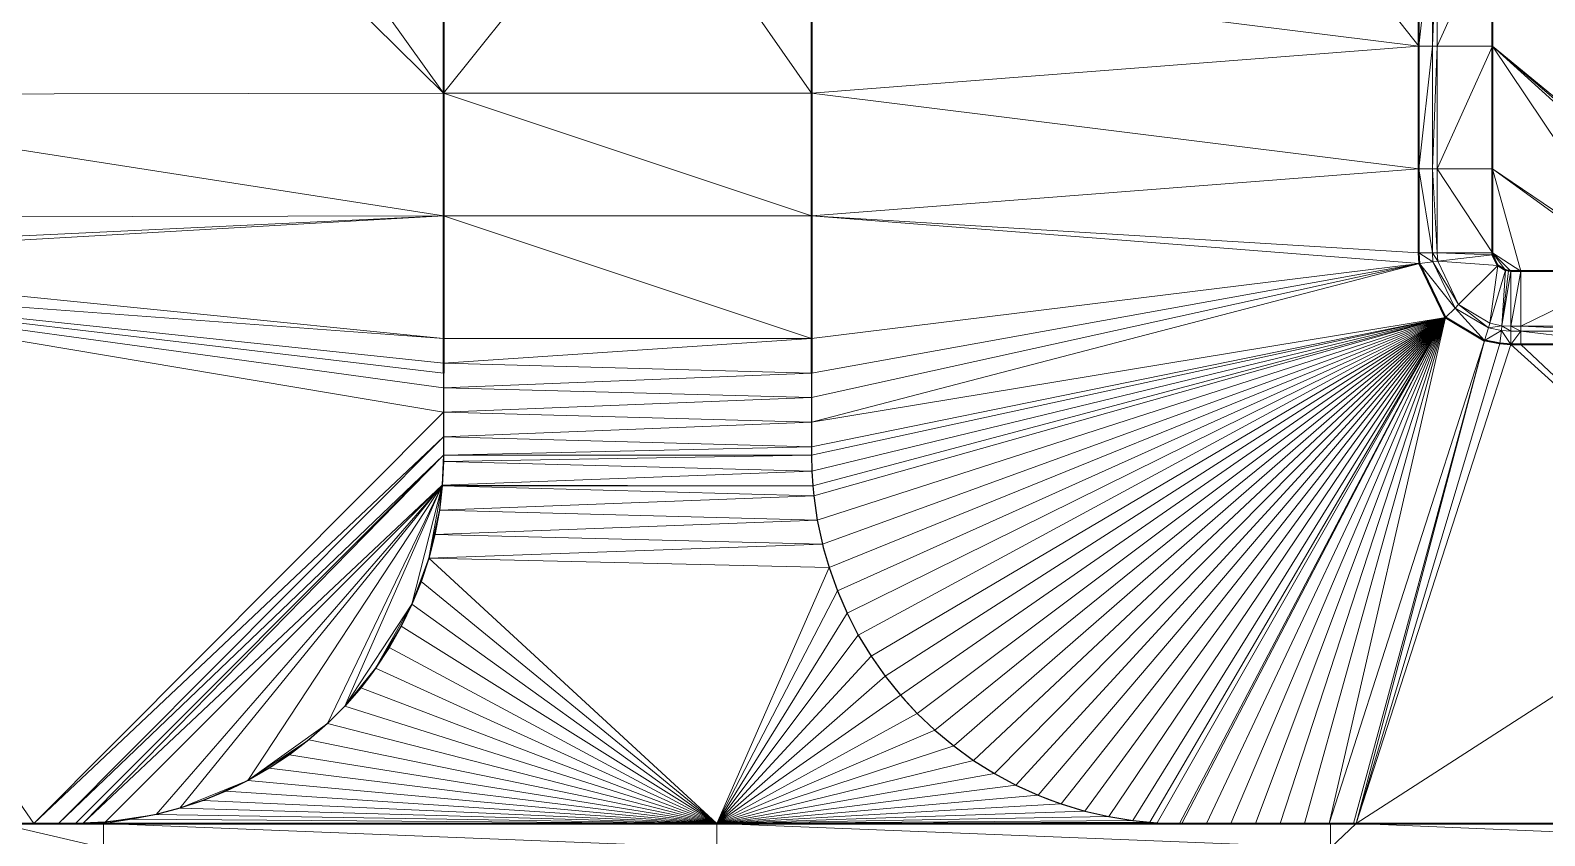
# Model space of a CAD drawing. Header units: metres. Extents: x 246428 to 246884, y 7418966 to 7419490.
# Drawn here: x 246678.76 to 246691.11, y 7419367.3 to 7419373.87 of the extents above; entities that cross this region are included whole.
import ezdxf

# ---------------------------------------------------------------- set-up
doc = ezdxf.new("R2010")
doc.units = ezdxf.units.M
doc.linetypes.add('blank name', pattern=[0])
doc.linetypes.add('HIDDEN', pattern=[9.525, 6.35, -3.175])
doc.layers.add('_12D_UNMAPPED', color=7, linetype='Continuous')
doc.layers.add('GRADELINES', color=250, linetype='HIDDEN', lineweight=25)
doc.layers.add('MISC_PATHS', color=7, linetype='Continuous', lineweight=35)
for name, color, linetype, lineweight, true_color in [('KERB_BACK', 7, 'Continuous', 35, 0x5fd2ff), ('KERB_LINE', 7, 'Continuous', 18, 0xb9b9b9), ('KERB_LIP', 7, 'Continuous', 35, 0x5fd2ff), ('KERB_TOP', 7, 'Continuous', 18, 0xb9b9b9)]:
    doc.layers.add(name, color=color, linetype=linetype, lineweight=lineweight, true_color=true_color)

msp = doc.modelspace()

# ---------------------------------------------------------------- linework, layer by layer
at = {"layer": '_12D_UNMAPPED', "color": 3, "linetype": 'blank name', "lineweight": 0}
for points in [[(246695.008, 7419380.205, 34.77), (246694.911, 7419371.905, 34.685), (246690.679, 7419376.105, 34.65)], [(246682.13, 7419373.355, 34.665), (246675.78, 7419373.343, 34.465), (246678.732, 7419376.705, 34.569)], [(246679.732, 7419376.705, 34.587), (246682.13, 7419373.355, 34.665), (246678.732, 7419376.705, 34.569)], [(246682.13, 7419374.355, 34.648), (246682.13, 7419373.355, 34.665), (246679.732, 7419376.705, 34.587)], [(246690.079, 7419373.738, 34.751), (246685.13, 7419374.355, 34.708), (246687.732, 7419376.705, 34.733)], [(246690.079, 7419374.738, 34.761), (246690.079, 7419373.738, 34.751), (246687.732, 7419376.705, 34.733)], [(246694.911, 7419371.905, 34.685), (246690.679, 7419375.738, 34.646), (246690.679, 7419376.105, 34.65)], [(246694.911, 7419371.905, 34.685), (246693.911, 7419371.905, 34.667), (246690.679, 7419375.738, 34.646)], [(246693.911, 7419371.905, 34.667), (246690.679, 7419374.738, 34.636), (246690.679, 7419375.738, 34.646)], [(246682.13, 7419373.355, 34.665), (246682.13, 7419374.355, 34.648), (246683.732, 7419375.355, 34.66)], [(246685.13, 7419373.355, 34.725), (246682.13, 7419373.355, 34.665), (246683.732, 7419375.355, 34.66)], [(246685.13, 7419374.355, 34.708), (246685.13, 7419373.355, 34.725), (246683.732, 7419375.355, 34.66)], [(246690.19, 7419374.738, 34.761), (246690.19, 7419373.738, 34.751), (246690.079, 7419373.738, 34.751)], [(246690.19, 7419374.738, 34.761), (246690.079, 7419373.738, 34.751), (246690.079, 7419374.738, 34.761)], [(246690.229, 7419374.738, 34.611), (246690.229, 7419373.738, 34.601), (246690.19, 7419373.738, 34.751)], [(246690.229, 7419374.738, 34.611), (246690.19, 7419373.738, 34.751), (246690.19, 7419374.738, 34.761)], [(246690.679, 7419374.738, 34.636), (246690.229, 7419373.738, 34.601), (246690.229, 7419374.738, 34.611)], [(246690.679, 7419374.738, 34.636), (246690.679, 7419373.738, 34.626), (246690.229, 7419373.738, 34.601)], [(246692.911, 7419371.905, 34.649), (246690.679, 7419373.738, 34.626), (246690.679, 7419374.738, 34.636)], [(246693.911, 7419371.905, 34.667), (246692.911, 7419371.905, 34.649), (246690.679, 7419374.738, 34.636)], [(246685.13, 7419374.355, 34.708), (246690.079, 7419373.738, 34.751), (246685.13, 7419373.355, 34.725)], [(246690.079, 7419373.738, 34.751), (246690.079, 7419372.738, 34.741), (246685.13, 7419373.355, 34.725)], [(246690.19, 7419373.738, 34.751), (246690.19, 7419372.738, 34.741), (246690.079, 7419372.738, 34.741)], [(246690.19, 7419373.738, 34.751), (246690.079, 7419372.738, 34.741), (246690.079, 7419373.738, 34.751)], [(246690.229, 7419373.738, 34.601), (246690.229, 7419372.738, 34.591), (246690.19, 7419372.738, 34.741)], [(246690.229, 7419373.738, 34.601), (246690.19, 7419372.738, 34.741), (246690.19, 7419373.738, 34.751)], [(246690.679, 7419373.738, 34.626), (246690.229, 7419372.738, 34.591), (246690.229, 7419373.738, 34.601)], [(246690.679, 7419373.738, 34.626), (246690.679, 7419372.738, 34.616), (246690.229, 7419372.738, 34.591)], [(246691.911, 7419371.905, 34.631), (246690.679, 7419372.738, 34.616), (246690.679, 7419373.738, 34.626)], [(246692.704, 7419371.905, 34.645), (246691.911, 7419371.905, 34.631), (246690.679, 7419373.738, 34.626)], [(246692.829, 7419371.905, 34.647), (246692.829, 7419371.905, 34.647), (246690.679, 7419373.738, 34.626)], [(246692.704, 7419371.905, 34.645), (246692.704, 7419371.905, 34.645), (246690.679, 7419373.738, 34.626)], [(246692.829, 7419371.905, 34.647), (246692.704, 7419371.905, 34.645), (246690.679, 7419373.738, 34.626)], [(246692.911, 7419371.905, 34.649), (246692.829, 7419371.905, 34.647), (246690.679, 7419373.738, 34.626)], [(246675.78, 7419373.343, 34.465), (246682.13, 7419373.355, 34.665), (246682.13, 7419372.355, 34.681)], [(246675.78, 7419372.343, 34.455), (246675.78, 7419373.343, 34.465), (246682.13, 7419372.355, 34.681)], [(246682.13, 7419373.355, 34.665), (246685.13, 7419373.355, 34.725), (246685.13, 7419372.355, 34.741)], [(246682.13, 7419372.355, 34.681), (246682.13, 7419373.355, 34.665), (246685.13, 7419372.355, 34.741)], [(246685.13, 7419373.355, 34.725), (246690.079, 7419372.738, 34.741), (246685.13, 7419372.355, 34.741)], [(246690.079, 7419372.738, 34.741), (246690.079, 7419372.055, 34.735), (246685.13, 7419372.355, 34.741)], [(246690.19, 7419372.738, 34.741), (246690.19, 7419372.055, 34.735), (246690.079, 7419372.738, 34.741)], [(246690.19, 7419372.055, 34.735), (246690.079, 7419372.055, 34.735), (246690.079, 7419372.738, 34.741)], [(246690.229, 7419372.738, 34.591), (246690.229, 7419372.055, 34.585), (246690.19, 7419372.738, 34.741)], [(246690.229, 7419372.055, 34.585), (246690.19, 7419372.055, 34.735), (246690.19, 7419372.738, 34.741)], [(246690.679, 7419372.738, 34.616), (246690.679, 7419372.055, 34.61), (246690.229, 7419372.738, 34.591)], [(246690.679, 7419372.055, 34.61), (246690.229, 7419372.055, 34.585), (246690.229, 7419372.738, 34.591)], [(246690.911, 7419371.905, 34.612), (246690.679, 7419372.055, 34.61), (246690.679, 7419372.738, 34.616)], [(246691.829, 7419371.905, 34.629), (246690.911, 7419371.905, 34.612), (246690.679, 7419372.738, 34.616)], [(246691.829, 7419371.905, 34.629), (246691.829, 7419371.905, 34.629), (246690.679, 7419372.738, 34.616)], [(246691.911, 7419371.905, 34.631), (246691.829, 7419371.905, 34.629), (246690.679, 7419372.738, 34.616)], [(246675.777, 7419371.992, 34.452), (246675.78, 7419372.055, 34.452), (246682.13, 7419372.355, 34.681)], [(246675.777, 7419371.992, 34.452), (246682.13, 7419372.355, 34.681), (246682.13, 7419371.355, 34.698)], [(246675.78, 7419372.055, 34.452), (246675.78, 7419372.343, 34.455), (246682.13, 7419372.355, 34.681)], [(246682.13, 7419372.355, 34.681), (246685.13, 7419372.355, 34.741), (246685.13, 7419371.355, 34.758)], [(246682.13, 7419371.355, 34.698), (246682.13, 7419372.355, 34.681), (246685.13, 7419371.355, 34.758)], [(246685.13, 7419372.355, 34.741), (246690.085, 7419371.968, 34.735), (246685.13, 7419371.355, 34.758)], [(246690.079, 7419372.055, 34.735), (246690.085, 7419371.968, 34.735), (246685.13, 7419372.355, 34.741)], [(246675.744, 7419371.829, 34.451), (246675.777, 7419371.992, 34.452), (246682.13, 7419371.355, 34.698)], [(246685.13, 7419371.074, 34.763), (246690.085, 7419371.968, 34.735), (246685.129, 7419370.874, 34.766)], [(246685.129, 7419370.874, 34.766), (246690.085, 7419371.968, 34.735), (246685.129, 7419370.674, 34.769)], [(246690.085, 7419371.968, 34.735), (246690.298, 7419371.526, 34.735), (246685.129, 7419370.674, 34.769)], [(246685.13, 7419371.355, 34.758), (246690.085, 7419371.968, 34.735), (246685.13, 7419371.074, 34.763)], [(246690.19, 7419372.055, 34.735), (246690.194, 7419371.981, 34.735), (246690.079, 7419372.055, 34.735)], [(246690.194, 7419371.981, 34.735), (246690.085, 7419371.968, 34.735), (246690.079, 7419372.055, 34.735)], [(246690.194, 7419371.981, 34.735), (246690.376, 7419371.604, 34.735), (246690.085, 7419371.968, 34.735)], [(246690.376, 7419371.604, 34.735), (246690.298, 7419371.526, 34.735), (246690.085, 7419371.968, 34.735)], [(246690.229, 7419372.055, 34.585), (246690.234, 7419371.986, 34.585), (246690.19, 7419372.055, 34.735)], [(246690.234, 7419371.986, 34.585), (246690.194, 7419371.981, 34.735), (246690.19, 7419372.055, 34.735)], [(246690.234, 7419371.986, 34.585), (246690.404, 7419371.632, 34.585), (246690.194, 7419371.981, 34.735)], [(246690.404, 7419371.632, 34.585), (246690.376, 7419371.604, 34.735), (246690.194, 7419371.981, 34.735)], [(246690.681, 7419372.038, 34.61), (246690.234, 7419371.986, 34.585), (246690.229, 7419372.055, 34.585)], [(246690.679, 7419372.055, 34.61), (246690.681, 7419372.038, 34.61), (246690.229, 7419372.055, 34.585)], [(246690.681, 7419372.038, 34.61), (246690.723, 7419371.95, 34.61), (246690.234, 7419371.986, 34.585)], [(246690.723, 7419371.95, 34.61), (246690.404, 7419371.632, 34.585), (246690.234, 7419371.986, 34.585)], [(246690.723, 7419371.95, 34.61), (246690.657, 7419371.481, 34.586), (246690.404, 7419371.632, 34.585)], [(246690.723, 7419371.95, 34.61), (246690.786, 7419371.912, 34.611), (246690.657, 7419371.481, 34.586)], [(246690.911, 7419371.905, 34.612), (246690.829, 7419371.905, 34.611), (246690.679, 7419372.055, 34.61)], [(246690.829, 7419371.905, 34.611), (246690.786, 7419371.912, 34.611), (246690.679, 7419372.055, 34.61)], [(246690.723, 7419371.95, 34.61), (246690.681, 7419372.038, 34.61), (246690.679, 7419372.055, 34.61)], [(246690.786, 7419371.912, 34.611), (246690.723, 7419371.95, 34.61), (246690.679, 7419372.055, 34.61)], [(246675.744, 7419371.829, 34.451), (246678.792, 7419367.405, 34.74), (246678.592, 7419367.405, 34.739)], [(246682.13, 7419371.074, 34.703), (246675.744, 7419371.829, 34.451), (246682.13, 7419371.155, 34.701)], [(246675.744, 7419371.829, 34.451), (246682.13, 7419371.355, 34.698), (246682.13, 7419371.155, 34.701)], [(246675.744, 7419371.829, 34.451), (246682.13, 7419371.074, 34.703), (246682.13, 7419370.955, 34.705)], [(246675.744, 7419371.829, 34.451), (246682.13, 7419370.955, 34.705), (246682.13, 7419370.755, 34.708)], [(246675.744, 7419371.829, 34.451), (246682.13, 7419370.755, 34.708), (246678.792, 7419367.405, 34.74)], [(246690.787, 7419371.912, 34.611), (246690.658, 7419371.48, 34.586), (246690.657, 7419371.481, 34.586)], [(246690.786, 7419371.912, 34.611), (246690.787, 7419371.912, 34.611), (246690.657, 7419371.481, 34.586)], [(246690.787, 7419371.912, 34.611), (246690.757, 7419371.46, 34.586), (246690.658, 7419371.48, 34.586)], [(246690.787, 7419371.912, 34.611), (246690.811, 7419371.906, 34.611), (246690.757, 7419371.46, 34.586)], [(246690.811, 7419371.906, 34.611), (246690.829, 7419371.905, 34.611), (246690.757, 7419371.46, 34.586)], [(246690.829, 7419371.905, 34.611), (246690.829, 7419371.455, 34.586), (246690.757, 7419371.46, 34.586)], [(246690.829, 7419371.905, 34.611), (246690.787, 7419371.912, 34.611), (246690.786, 7419371.912, 34.611)], [(246690.829, 7419371.905, 34.611), (246690.811, 7419371.906, 34.611), (246690.787, 7419371.912, 34.611)], [(246690.829, 7419371.905, 34.611), (246690.911, 7419371.905, 34.612), (246690.829, 7419371.455, 34.586)], [(246690.911, 7419371.905, 34.612), (246690.911, 7419371.455, 34.587), (246690.829, 7419371.455, 34.586)], [(246690.911, 7419371.905, 34.612), (246691.829, 7419371.905, 34.629), (246690.911, 7419371.455, 34.587)], [(246691.829, 7419371.905, 34.629), (246691.829, 7419371.455, 34.604), (246690.911, 7419371.455, 34.587)], [(246690.376, 7419371.604, 34.735), (246690.615, 7419371.34, 34.736), (246690.298, 7419371.526, 34.735)], [(246690.404, 7419371.632, 34.585), (246690.646, 7419371.442, 34.736), (246690.376, 7419371.604, 34.735)], [(246690.376, 7419371.604, 34.735), (246690.646, 7419371.442, 34.736), (246690.615, 7419371.34, 34.736)], [(246690.404, 7419371.632, 34.585), (246690.657, 7419371.481, 34.586), (246690.646, 7419371.442, 34.736)], [(246685.129, 7419370.674, 34.769), (246690.298, 7419371.526, 34.735), (246685.129, 7419370.474, 34.773)], [(246685.129, 7419370.474, 34.773), (246690.298, 7419371.526, 34.735), (246685.129, 7419370.405, 34.774)], [(246685.129, 7419370.405, 34.774), (246690.298, 7419371.526, 34.735), (246685.132, 7419370.274, 34.776)], [(246685.132, 7419370.274, 34.776), (246690.298, 7419371.526, 34.735), (246685.139, 7419370.156, 34.778)], [(246685.139, 7419370.156, 34.778), (246690.298, 7419371.526, 34.735), (246685.147, 7419370.075, 34.779)], [(246685.147, 7419370.075, 34.779), (246690.298, 7419371.526, 34.735), (246685.176, 7419369.877, 34.78)], [(246685.176, 7419369.877, 34.78), (246690.298, 7419371.526, 34.735), (246685.218, 7419369.681, 34.781)], [(246685.218, 7419369.681, 34.781), (246690.298, 7419371.526, 34.735), (246685.272, 7419369.489, 34.782)], [(246685.272, 7419369.489, 34.782), (246690.298, 7419371.526, 34.735), (246685.34, 7419369.3, 34.784)], [(246685.34, 7419369.3, 34.784), (246690.298, 7419371.526, 34.735), (246685.42, 7419369.117, 34.785)], [(246685.42, 7419369.117, 34.785), (246690.298, 7419371.526, 34.735), (246685.511, 7419368.939, 34.786)], [(246685.511, 7419368.939, 34.786), (246690.298, 7419371.526, 34.735), (246685.615, 7419368.768, 34.787)], [(246685.615, 7419368.768, 34.787), (246690.298, 7419371.526, 34.735), (246685.73, 7419368.605, 34.789)], [(246685.73, 7419368.605, 34.789), (246690.298, 7419371.526, 34.735), (246685.855, 7419368.449, 34.79)], [(246685.855, 7419368.449, 34.79), (246690.298, 7419371.526, 34.735), (246685.99, 7419368.301, 34.791)], [(246685.99, 7419368.301, 34.791), (246690.298, 7419371.526, 34.735), (246686.135, 7419368.164, 34.792)], [(246686.135, 7419368.164, 34.792), (246690.298, 7419371.526, 34.735), (246686.289, 7419368.036, 34.793)], [(246686.289, 7419368.036, 34.793), (246690.298, 7419371.526, 34.735), (246686.451, 7419367.918, 34.795)], [(246686.451, 7419367.918, 34.795), (246690.298, 7419371.526, 34.735), (246686.62, 7419367.812, 34.796)], [(246686.62, 7419367.812, 34.796), (246690.298, 7419371.526, 34.735), (246686.796, 7419367.717, 34.797)], [(246686.796, 7419367.717, 34.797), (246690.298, 7419371.526, 34.735), (246686.978, 7419367.635, 34.798)], [(246686.978, 7419367.635, 34.798), (246690.298, 7419371.526, 34.735), (246687.165, 7419367.564, 34.8)], [(246687.165, 7419367.564, 34.8), (246690.298, 7419371.526, 34.735), (246687.357, 7419367.506, 34.801)], [(246687.357, 7419367.506, 34.801), (246690.298, 7419371.526, 34.735), (246687.552, 7419367.461, 34.802)], [(246687.552, 7419367.461, 34.802), (246690.298, 7419371.526, 34.735), (246687.749, 7419367.429, 34.803)], [(246687.749, 7419367.429, 34.803), (246690.298, 7419371.526, 34.735), (246687.886, 7419367.415, 34.804)], [(246687.886, 7419367.415, 34.804), (246690.298, 7419371.526, 34.735), (246687.948, 7419367.411, 34.805)], [(246687.948, 7419367.411, 34.805), (246690.298, 7419371.526, 34.735), (246688.129, 7419367.405, 34.806)], [(246688.129, 7419367.405, 34.806), (246690.298, 7419371.526, 34.735), (246688.148, 7419367.405, 34.806)], [(246688.148, 7419367.405, 34.806), (246690.298, 7419371.526, 34.735), (246688.348, 7419367.405, 34.808)], [(246688.348, 7419367.405, 34.808), (246690.298, 7419371.526, 34.735), (246688.548, 7419367.405, 34.809)], [(246688.548, 7419367.405, 34.809), (246690.298, 7419371.526, 34.735), (246688.748, 7419367.405, 34.81)], [(246688.748, 7419367.405, 34.81), (246690.298, 7419371.526, 34.735), (246688.948, 7419367.405, 34.812)], [(246688.948, 7419367.405, 34.812), (246690.298, 7419371.526, 34.735), (246689.148, 7419367.405, 34.813)], [(246689.148, 7419367.405, 34.813), (246690.298, 7419371.526, 34.735), (246689.348, 7419367.405, 34.815)], [(246690.298, 7419371.526, 34.735), (246690.614, 7419371.337, 34.736), (246689.348, 7419367.405, 34.815)], [(246690.615, 7419371.34, 34.736), (246690.614, 7419371.337, 34.736), (246690.298, 7419371.526, 34.735)], [(246690.657, 7419371.481, 34.586), (246690.658, 7419371.48, 34.586), (246690.646, 7419371.442, 34.736)], [(246690.657, 7419371.481, 34.586), (246690.646, 7419371.442, 34.736), (246690.646, 7419371.442, 34.736)], [(246690.658, 7419371.48, 34.586), (246690.757, 7419371.46, 34.586), (246690.646, 7419371.442, 34.736)], [(246690.757, 7419371.46, 34.586), (246690.752, 7419371.42, 34.736), (246690.646, 7419371.442, 34.736)], [(246690.757, 7419371.46, 34.586), (246690.829, 7419371.415, 34.736), (246690.752, 7419371.42, 34.736)], [(246690.757, 7419371.46, 34.586), (246690.829, 7419371.455, 34.586), (246690.829, 7419371.415, 34.736)], [(246690.829, 7419371.455, 34.586), (246690.911, 7419371.455, 34.587), (246690.911, 7419371.415, 34.737)], [(246690.829, 7419371.455, 34.586), (246690.911, 7419371.415, 34.737), (246690.829, 7419371.415, 34.736)], [(246690.911, 7419371.455, 34.587), (246691.829, 7419371.455, 34.604), (246691.829, 7419371.415, 34.754)], [(246690.911, 7419371.455, 34.587), (246691.829, 7419371.415, 34.754), (246690.911, 7419371.415, 34.737)], [(246682.13, 7419371.155, 34.701), (246682.13, 7419371.355, 34.698), (246685.13, 7419371.355, 34.758)], [(246682.13, 7419371.155, 34.701), (246685.13, 7419371.355, 34.758), (246685.129, 7419371.074, 34.763)], [(246685.13, 7419371.355, 34.758), (246685.13, 7419371.074, 34.763), (246685.129, 7419371.074, 34.763)], [(246690.614, 7419371.337, 34.736), (246689.548, 7419367.405, 34.816), (246689.348, 7419367.405, 34.815)], [(246689.548, 7419367.405, 34.816), (246690.614, 7419371.337, 34.736), (246689.568, 7419367.405, 34.816)], [(246690.614, 7419371.337, 34.736), (246690.739, 7419371.314, 34.736), (246689.568, 7419367.405, 34.816)], [(246690.615, 7419371.34, 34.736), (246690.739, 7419371.314, 34.736), (246690.614, 7419371.337, 34.736)], [(246690.646, 7419371.442, 34.736), (246690.752, 7419371.42, 34.736), (246690.615, 7419371.34, 34.736)], [(246690.646, 7419371.442, 34.736), (246690.646, 7419371.442, 34.736), (246690.615, 7419371.34, 34.736)], [(246690.752, 7419371.42, 34.736), (246690.739, 7419371.314, 34.736), (246690.615, 7419371.34, 34.736)], [(246690.752, 7419371.42, 34.736), (246690.829, 7419371.308, 34.736), (246690.739, 7419371.314, 34.736)], [(246690.752, 7419371.42, 34.736), (246690.829, 7419371.415, 34.736), (246690.829, 7419371.308, 34.736)], [(246690.829, 7419371.415, 34.736), (246690.911, 7419371.415, 34.737), (246690.829, 7419371.308, 34.736)], [(246690.911, 7419371.415, 34.737), (246690.911, 7419371.308, 34.737), (246690.829, 7419371.308, 34.736)], [(246690.911, 7419371.415, 34.737), (246691.829, 7419371.415, 34.754), (246691.829, 7419371.308, 34.754)], [(246690.911, 7419371.415, 34.737), (246691.829, 7419371.308, 34.754), (246690.911, 7419371.308, 34.737)], [(246690.739, 7419371.314, 34.736), (246690.829, 7419371.308, 34.736), (246689.568, 7419367.405, 34.816)], [(246690.829, 7419371.308, 34.736), (246692.829, 7419369.503, 34.642), (246689.568, 7419367.405, 34.816)], [(246690.829, 7419371.308, 34.736), (246690.911, 7419371.308, 34.737), (246692.829, 7419369.503, 34.642)], [(246690.911, 7419371.308, 34.737), (246691.829, 7419371.308, 34.754), (246692.829, 7419369.503, 34.642)], [(246682.13, 7419370.955, 34.705), (246682.13, 7419371.074, 34.703), (246682.13, 7419371.155, 34.701)], [(246682.13, 7419370.955, 34.705), (246682.13, 7419371.155, 34.701), (246685.129, 7419371.074, 34.763)], [(246682.13, 7419370.955, 34.705), (246685.129, 7419371.074, 34.763), (246685.129, 7419370.874, 34.766)], [(246682.13, 7419370.755, 34.708), (246682.13, 7419370.955, 34.705), (246685.129, 7419370.874, 34.766)], [(246685.129, 7419371.074, 34.763), (246685.13, 7419371.074, 34.763), (246685.129, 7419370.874, 34.766)], [(246682.13, 7419370.755, 34.708), (246685.129, 7419370.874, 34.766), (246685.129, 7419370.674, 34.769)], [(246682.13, 7419370.755, 34.708), (246682.13, 7419370.555, 34.711), (246678.792, 7419367.405, 34.74)], [(246682.13, 7419370.555, 34.711), (246682.13, 7419370.755, 34.708), (246685.129, 7419370.674, 34.769)], [(246682.13, 7419370.555, 34.711), (246685.129, 7419370.674, 34.769), (246685.129, 7419370.474, 34.773)], [(246682.13, 7419370.555, 34.711), (246678.992, 7419367.405, 34.741), (246678.792, 7419367.405, 34.74)], [(246682.13, 7419370.555, 34.711), (246682.13, 7419370.405, 34.714), (246678.992, 7419367.405, 34.741)], [(246682.13, 7419370.405, 34.714), (246682.13, 7419370.555, 34.711), (246685.129, 7419370.474, 34.773)], [(246682.13, 7419370.405, 34.714), (246685.129, 7419370.474, 34.773), (246685.129, 7419370.405, 34.774)], [(246682.13, 7419370.405, 34.714), (246679.13, 7419367.405, 34.742), (246678.992, 7419367.405, 34.741)], [(246682.13, 7419370.405, 34.714), (246679.192, 7419367.406, 34.743), (246679.13, 7419367.405, 34.742)], [(246682.13, 7419370.405, 34.714), (246682.12, 7419370.161, 34.718), (246679.192, 7419367.406, 34.743)], [(246682.13, 7419370.405, 34.714), (246682.129, 7419370.355, 34.715), (246682.12, 7419370.161, 34.718)], [(246682.12, 7419370.161, 34.718), (246682.129, 7419370.355, 34.715), (246685.132, 7419370.274, 34.776)], [(246682.129, 7419370.355, 34.715), (246682.13, 7419370.405, 34.714), (246685.129, 7419370.405, 34.774)], [(246682.129, 7419370.355, 34.715), (246685.129, 7419370.405, 34.774), (246685.132, 7419370.274, 34.776)], [(246682.12, 7419370.161, 34.718), (246685.132, 7419370.274, 34.776), (246685.139, 7419370.156, 34.778)], [(246682.12, 7419370.161, 34.718), (246679.373, 7419367.415, 34.744), (246679.192, 7419367.406, 34.743)], [(246682.12, 7419370.161, 34.718), (246679.787, 7419367.478, 34.742), (246679.373, 7419367.415, 34.744)], [(246682.12, 7419370.161, 34.718), (246679.98, 7419367.528, 34.74), (246679.787, 7419367.478, 34.742)], [(246682.12, 7419370.161, 34.718), (246680.535, 7419367.755, 34.737), (246679.98, 7419367.528, 34.74)], [(246682.12, 7419370.161, 34.718), (246681.184, 7419368.219, 34.732), (246680.535, 7419367.755, 34.737)], [(246682.12, 7419370.161, 34.718), (246681.325, 7419368.36, 34.73), (246681.184, 7419368.219, 34.732)], [(246682.12, 7419370.161, 34.718), (246681.873, 7419369.191, 34.724), (246681.325, 7419368.36, 34.73)], [(246682.12, 7419370.161, 34.718), (246682.01, 7419369.567, 34.722), (246681.873, 7419369.191, 34.724)], [(246682.12, 7419370.161, 34.718), (246682.096, 7419369.957, 34.719), (246682.01, 7419369.567, 34.722)], [(246682.12, 7419370.161, 34.718), (246682.119, 7419370.156, 34.718), (246682.096, 7419369.957, 34.719)], [(246682.096, 7419369.957, 34.719), (246682.119, 7419370.156, 34.718), (246685.147, 7419370.075, 34.779)], [(246682.119, 7419370.156, 34.718), (246682.12, 7419370.161, 34.718), (246685.139, 7419370.156, 34.778)], [(246682.119, 7419370.156, 34.718), (246685.139, 7419370.156, 34.778), (246685.147, 7419370.075, 34.779)], [(246682.096, 7419369.957, 34.719), (246685.147, 7419370.075, 34.779), (246685.176, 7419369.877, 34.78)], [(246682.096, 7419369.957, 34.719), (246682.059, 7419369.76, 34.721), (246682.01, 7419369.567, 34.722)], [(246682.059, 7419369.76, 34.721), (246682.096, 7419369.957, 34.719), (246685.176, 7419369.877, 34.78)], [(246682.059, 7419369.76, 34.721), (246685.176, 7419369.877, 34.78), (246685.218, 7419369.681, 34.781)], [(246682.01, 7419369.567, 34.722), (246682.059, 7419369.76, 34.721), (246685.218, 7419369.681, 34.781)], [(246682.01, 7419369.567, 34.722), (246685.218, 7419369.681, 34.781), (246685.272, 7419369.489, 34.782)], [(246682.01, 7419369.567, 34.722), (246681.948, 7419369.377, 34.723), (246681.873, 7419369.191, 34.724)], [(246681.948, 7419369.377, 34.723), (246682.01, 7419369.567, 34.722), (246684.359, 7419367.405, 34.779)], [(246684.359, 7419367.405, 34.779), (246682.01, 7419369.567, 34.722), (246685.272, 7419369.489, 34.782)], [(246684.359, 7419367.405, 34.779), (246685.272, 7419369.489, 34.782), (246685.34, 7419369.3, 34.784)], [(246692.829, 7419369.503, 34.642), (246694.359, 7419367.405, 34.85), (246689.568, 7419367.405, 34.816)], [(246681.873, 7419369.191, 34.724), (246681.948, 7419369.377, 34.723), (246684.359, 7419367.405, 34.779)], [(246684.359, 7419367.405, 34.779), (246685.34, 7419369.3, 34.784), (246685.42, 7419369.117, 34.785)], [(246681.873, 7419369.191, 34.724), (246681.577, 7419368.67, 34.728), (246681.325, 7419368.36, 34.73)], [(246681.873, 7419369.191, 34.724), (246681.786, 7419369.011, 34.725), (246681.577, 7419368.67, 34.728)], [(246681.786, 7419369.011, 34.725), (246681.873, 7419369.191, 34.724), (246684.359, 7419367.405, 34.779)], [(246684.359, 7419367.405, 34.779), (246685.42, 7419369.117, 34.785), (246685.511, 7419368.939, 34.786)], [(246681.786, 7419369.011, 34.725), (246681.687, 7419368.837, 34.727), (246681.577, 7419368.67, 34.728)], [(246681.687, 7419368.837, 34.727), (246681.786, 7419369.011, 34.725), (246684.359, 7419367.405, 34.779)], [(246684.359, 7419367.405, 34.779), (246685.511, 7419368.939, 34.786), (246685.615, 7419368.768, 34.787)], [(246681.577, 7419368.67, 34.728), (246681.687, 7419368.837, 34.727), (246684.359, 7419367.405, 34.779)], [(246684.359, 7419367.405, 34.779), (246685.615, 7419368.768, 34.787), (246685.73, 7419368.605, 34.789)], [(246681.577, 7419368.67, 34.728), (246681.456, 7419368.511, 34.729), (246681.325, 7419368.36, 34.73)], [(246681.456, 7419368.511, 34.729), (246681.577, 7419368.67, 34.728), (246684.359, 7419367.405, 34.779)], [(246681.325, 7419368.36, 34.73), (246681.456, 7419368.511, 34.729), (246684.359, 7419367.405, 34.779)], [(246684.359, 7419367.405, 34.779), (246685.73, 7419368.605, 34.789), (246685.855, 7419368.449, 34.79)], [(246681.325, 7419368.36, 34.73), (246684.359, 7419367.405, 34.779), (246681.184, 7419368.219, 34.732)], [(246684.359, 7419367.405, 34.779), (246685.855, 7419368.449, 34.79), (246685.99, 7419368.301, 34.791)], [(246684.359, 7419367.405, 34.779), (246685.99, 7419368.301, 34.791), (246686.135, 7419368.164, 34.792)], [(246681.184, 7419368.219, 34.732), (246681.033, 7419368.087, 34.733), (246680.535, 7419367.755, 34.737)], [(246681.184, 7419368.219, 34.732), (246684.359, 7419367.405, 34.779), (246681.033, 7419368.087, 34.733)], [(246686.289, 7419368.036, 34.793), (246684.359, 7419367.405, 34.779), (246686.135, 7419368.164, 34.792)], [(246681.033, 7419368.087, 34.733), (246680.708, 7419367.854, 34.735), (246680.535, 7419367.755, 34.737)], [(246681.033, 7419368.087, 34.733), (246680.875, 7419367.965, 34.734), (246680.708, 7419367.854, 34.735)], [(246681.033, 7419368.087, 34.733), (246684.359, 7419367.405, 34.779), (246680.875, 7419367.965, 34.734)], [(246686.451, 7419367.918, 34.795), (246684.359, 7419367.405, 34.779), (246686.289, 7419368.036, 34.793)], [(246680.875, 7419367.965, 34.734), (246684.359, 7419367.405, 34.779), (246680.708, 7419367.854, 34.735)], [(246686.62, 7419367.812, 34.796), (246684.359, 7419367.405, 34.779), (246686.451, 7419367.918, 34.795)], [(246680.535, 7419367.755, 34.737), (246680.17, 7419367.591, 34.739), (246679.98, 7419367.528, 34.74)], [(246680.535, 7419367.755, 34.737), (246680.355, 7419367.667, 34.738), (246680.17, 7419367.591, 34.739)], [(246680.535, 7419367.755, 34.737), (246684.359, 7419367.405, 34.779), (246680.355, 7419367.667, 34.738)], [(246680.708, 7419367.854, 34.735), (246684.359, 7419367.405, 34.779), (246680.535, 7419367.755, 34.737)], [(246686.796, 7419367.717, 34.797), (246684.359, 7419367.405, 34.779), (246686.62, 7419367.812, 34.796)], [(246680.355, 7419367.667, 34.738), (246684.359, 7419367.405, 34.779), (246680.17, 7419367.591, 34.739)], [(246686.978, 7419367.635, 34.798), (246684.359, 7419367.405, 34.779), (246686.796, 7419367.717, 34.797)], [(246687.165, 7419367.564, 34.8), (246684.359, 7419367.405, 34.779), (246686.978, 7419367.635, 34.798)], [(246679.98, 7419367.528, 34.74), (246684.359, 7419367.405, 34.779), (246679.787, 7419367.478, 34.742)], [(246680.17, 7419367.591, 34.739), (246684.359, 7419367.405, 34.779), (246679.98, 7419367.528, 34.74)], [(246687.357, 7419367.506, 34.801), (246684.359, 7419367.405, 34.779), (246687.165, 7419367.564, 34.8)], [(246687.552, 7419367.461, 34.802), (246684.359, 7419367.405, 34.779), (246687.357, 7419367.506, 34.801)], [(246679.359, 7419367.205, 34.744), (246674.359, 7419367.205, 34.709), (246678.505, 7419367.405, 34.738)], [(246679.359, 7419367.405, 34.744), (246679.359, 7419367.205, 34.744), (246678.505, 7419367.405, 34.738)], [(246678.592, 7419367.405, 34.739), (246679.359, 7419367.405, 34.744), (246678.505, 7419367.405, 34.738)], [(246678.792, 7419367.405, 34.74), (246679.359, 7419367.405, 34.744), (246678.592, 7419367.405, 34.739)], [(246678.992, 7419367.405, 34.741), (246679.359, 7419367.405, 34.744), (246678.792, 7419367.405, 34.74)], [(246679.13, 7419367.405, 34.742), (246679.359, 7419367.405, 34.744), (246678.992, 7419367.405, 34.741)], [(246679.192, 7419367.406, 34.743), (246679.359, 7419367.405, 34.744), (246679.13, 7419367.405, 34.742)], [(246679.373, 7419367.415, 34.744), (246679.359, 7419367.405, 34.744), (246679.192, 7419367.406, 34.743)], [(246679.59, 7419367.441, 34.743), (246684.359, 7419367.405, 34.779), (246679.359, 7419367.405, 34.744)], [(246679.59, 7419367.441, 34.743), (246679.359, 7419367.405, 34.744), (246679.392, 7419367.417, 34.744)], [(246679.392, 7419367.417, 34.744), (246679.359, 7419367.405, 34.744), (246679.373, 7419367.415, 34.744)], [(246684.359, 7419367.205, 34.779), (246679.359, 7419367.405, 34.744), (246684.359, 7419367.405, 34.779)], [(246684.359, 7419367.205, 34.779), (246679.359, 7419367.205, 34.744), (246679.359, 7419367.405, 34.744)], [(246679.787, 7419367.478, 34.742), (246679.59, 7419367.441, 34.743), (246679.373, 7419367.415, 34.744)], [(246679.59, 7419367.441, 34.743), (246679.392, 7419367.417, 34.744), (246679.373, 7419367.415, 34.744)], [(246679.787, 7419367.478, 34.742), (246684.359, 7419367.405, 34.779), (246679.59, 7419367.441, 34.743)], [(246687.749, 7419367.429, 34.803), (246684.359, 7419367.405, 34.779), (246687.552, 7419367.461, 34.802)], [(246687.886, 7419367.415, 34.804), (246684.359, 7419367.405, 34.779), (246687.749, 7419367.429, 34.803)], [(246687.948, 7419367.411, 34.805), (246684.359, 7419367.405, 34.779), (246687.886, 7419367.415, 34.804)], [(246688.129, 7419367.405, 34.806), (246684.359, 7419367.405, 34.779), (246687.948, 7419367.411, 34.805)], [(246689.359, 7419367.405, 34.815), (246689.359, 7419367.205, 34.815), (246684.359, 7419367.405, 34.779)], [(246689.359, 7419367.205, 34.815), (246684.359, 7419367.205, 34.779), (246684.359, 7419367.405, 34.779)], [(246688.148, 7419367.405, 34.806), (246684.359, 7419367.405, 34.779), (246688.129, 7419367.405, 34.806)], [(246688.348, 7419367.405, 34.808), (246684.359, 7419367.405, 34.779), (246688.148, 7419367.405, 34.806)], [(246688.548, 7419367.405, 34.809), (246684.359, 7419367.405, 34.779), (246688.348, 7419367.405, 34.808)], [(246688.748, 7419367.405, 34.81), (246684.359, 7419367.405, 34.779), (246688.548, 7419367.405, 34.809)], [(246688.948, 7419367.405, 34.812), (246684.359, 7419367.405, 34.779), (246688.748, 7419367.405, 34.81)], [(246689.148, 7419367.405, 34.813), (246684.359, 7419367.405, 34.779), (246688.948, 7419367.405, 34.812)], [(246689.348, 7419367.405, 34.815), (246684.359, 7419367.405, 34.779), (246689.148, 7419367.405, 34.813)], [(246689.359, 7419367.405, 34.815), (246684.359, 7419367.405, 34.779), (246689.348, 7419367.405, 34.815)], [(246689.359, 7419367.405, 34.815), (246689.348, 7419367.405, 34.815), (246689.548, 7419367.405, 34.816)], [(246689.568, 7419367.405, 34.816), (246689.359, 7419367.405, 34.815), (246689.548, 7419367.405, 34.816)], [(246689.359, 7419367.205, 34.815), (246689.359, 7419367.405, 34.815), (246689.568, 7419367.405, 34.816)], [(246694.359, 7419367.205, 34.85), (246689.359, 7419367.205, 34.815), (246689.568, 7419367.405, 34.816)], [(246694.359, 7419367.405, 34.85), (246694.359, 7419367.205, 34.85), (246689.568, 7419367.405, 34.816)]]:
    msp.add_3dface(points, dxfattribs=at)
at = {"layer": 'GRADELINES'}
for points in [[(246682.13, 7419371.355, 34.698), (246682.13, 7419371.155, 34.701), (246682.13, 7419370.955, 34.705), (246682.13, 7419370.755, 34.708), (246682.13, 7419370.555, 34.711), (246682.13, 7419370.405, 34.714), (246682.13, 7419370.405, 34.714), (246682.129, 7419370.355, 34.715), (246682.12, 7419370.161, 34.718), (246682.12, 7419370.161, 34.718), (246682.119, 7419370.156, 34.718), (246682.096, 7419369.957, 34.719), (246682.091, 7419369.929, 34.719), (246682.059, 7419369.76, 34.721), (246682.01, 7419369.567, 34.722), (246681.948, 7419369.377, 34.723), (246681.873, 7419369.191, 34.724), (246681.786, 7419369.011, 34.725), (246681.687, 7419368.837, 34.727), (246681.577, 7419368.67, 34.728), (246681.544, 7419368.624, 34.728), (246681.456, 7419368.511, 34.729), (246681.325, 7419368.36, 34.73), (246681.184, 7419368.219, 34.732), (246681.033, 7419368.087, 34.733), (246680.875, 7419367.965, 34.734), (246680.708, 7419367.854, 34.735), (246680.535, 7419367.755, 34.737), (246680.459, 7419367.716, 34.737), (246680.355, 7419367.667, 34.738), (246680.17, 7419367.591, 34.739), (246679.98, 7419367.528, 34.74), (246679.787, 7419367.478, 34.742), (246679.59, 7419367.441, 34.743), (246679.392, 7419367.417, 34.744), (246679.373, 7419367.415, 34.744), (246679.373, 7419367.415, 34.744), (246679.192, 7419367.406, 34.743), (246679.13, 7419367.405, 34.742), (246679.13, 7419367.405, 34.742), (246678.992, 7419367.405, 34.741), (246678.792, 7419367.405, 34.74), (246678.592, 7419367.405, 34.739)], [(246685.129, 7419371.074, 34.763), (246685.129, 7419370.874, 34.766), (246685.129, 7419370.674, 34.769), (246685.129, 7419370.474, 34.773), (246685.129, 7419370.405, 34.774), (246685.129, 7419370.405, 34.774), (246685.132, 7419370.274, 34.776), (246685.139, 7419370.156, 34.778), (246685.139, 7419370.156, 34.778), (246685.147, 7419370.075, 34.779), (246685.176, 7419369.877, 34.78), (246685.218, 7419369.681, 34.781), (246685.225, 7419369.653, 34.781), (246685.272, 7419369.489, 34.782), (246685.34, 7419369.3, 34.784), (246685.42, 7419369.117, 34.785), (246685.511, 7419368.939, 34.786), (246685.615, 7419368.768, 34.787), (246685.73, 7419368.605, 34.789), (246685.855, 7419368.449, 34.79), (246685.892, 7419368.406, 34.79), (246685.99, 7419368.301, 34.791), (246686.135, 7419368.164, 34.792), (246686.289, 7419368.036, 34.793), (246686.451, 7419367.918, 34.795), (246686.62, 7419367.812, 34.796), (246686.796, 7419367.717, 34.797), (246686.978, 7419367.635, 34.798), (246687.058, 7419367.603, 34.799), (246687.165, 7419367.564, 34.8), (246687.357, 7419367.506, 34.801), (246687.552, 7419367.461, 34.802), (246687.749, 7419367.429, 34.803), (246687.886, 7419367.415, 34.804), (246687.886, 7419367.415, 34.804), (246687.948, 7419367.411, 34.805), (246688.129, 7419367.405, 34.806), (246688.129, 7419367.405, 34.806), (246688.148, 7419367.405, 34.806), (246688.348, 7419367.405, 34.808), (246688.548, 7419367.405, 34.809), (246688.748, 7419367.405, 34.81), (246688.948, 7419367.405, 34.812), (246689.148, 7419367.405, 34.813), (246689.348, 7419367.405, 34.815), (246689.548, 7419367.405, 34.816), (246689.568, 7419367.405, 34.816)]]:
    msp.add_polyline3d(points, dxfattribs=at)
at = {"layer": 'KERB_BACK'}
for points in [[(246691.829, 7419371.308, 34.754), (246690.911, 7419371.308, 34.737), (246690.829, 7419371.308, 34.736), (246690.739, 7419371.314, 34.736), (246690.615, 7419371.34, 34.736), (246690.614, 7419371.337, 34.736), (246690.298, 7419371.526, 34.735), (246690.085, 7419371.968, 34.735), (246690.079, 7419372.055, 34.735), (246690.079, 7419372.738, 34.741), (246690.079, 7419373.738, 34.751), (246690.079, 7419374.738, 34.761)], [(246634.359, 7419367.405, 34.426), (246639.359, 7419367.405, 34.461), (246644.359, 7419367.405, 34.497), (246649.359, 7419367.405, 34.532), (246654.359, 7419367.405, 34.567), (246659.359, 7419367.405, 34.603), (246664.359, 7419367.405, 34.638), (246669.359, 7419367.405, 34.673), (246672.065, 7419367.405, 34.692), (246672.065, 7419367.405, 34.692), (246674.359, 7419367.405, 34.709), (246679.359, 7419367.405, 34.744), (246684.359, 7419367.405, 34.779), (246689.359, 7419367.405, 34.815), (246694.359, 7419367.405, 34.85), (246699.359, 7419367.405, 34.885), (246704.359, 7419367.405, 34.921), (246709.359, 7419367.405, 34.956), (246714.359, 7419367.405, 34.991), (246715.767, 7419367.405, 35.001), (246715.767, 7419367.405, 35.001)]]:
    msp.add_polyline3d(points, dxfattribs=at)
at = {"layer": 'KERB_LINE'}
msp.add_polyline3d([(246691.829, 7419371.455, 34.604), (246690.911, 7419371.455, 34.587), (246690.829, 7419371.455, 34.586), (246690.757, 7419371.46, 34.586), (246690.658, 7419371.48, 34.586), (246690.657, 7419371.481, 34.586), (246690.404, 7419371.632, 34.585), (246690.234, 7419371.986, 34.585), (246690.229, 7419372.055, 34.585), (246690.229, 7419372.738, 34.591), (246690.229, 7419373.738, 34.601), (246690.229, 7419374.738, 34.611)], dxfattribs=at)
at = {"layer": 'KERB_LIP'}
msp.add_polyline3d([(246691.829, 7419371.905, 34.629), (246690.911, 7419371.905, 34.612), (246690.829, 7419371.905, 34.611), (246690.811, 7419371.906, 34.611), (246690.787, 7419371.912, 34.611), (246690.786, 7419371.912, 34.611), (246690.723, 7419371.95, 34.61), (246690.681, 7419372.038, 34.61), (246690.679, 7419372.055, 34.61), (246690.679, 7419372.738, 34.616), (246690.679, 7419373.738, 34.626), (246690.679, 7419374.738, 34.636)], dxfattribs=at)
at = {"layer": 'KERB_TOP'}
msp.add_polyline3d([(246691.829, 7419371.415, 34.754), (246690.911, 7419371.415, 34.737), (246690.829, 7419371.415, 34.736), (246690.752, 7419371.42, 34.736), (246690.646, 7419371.442, 34.736), (246690.646, 7419371.442, 34.736), (246690.376, 7419371.604, 34.735), (246690.194, 7419371.981, 34.735), (246690.19, 7419372.055, 34.735), (246690.19, 7419372.738, 34.741), (246690.19, 7419373.738, 34.751), (246690.19, 7419374.738, 34.761)], dxfattribs=at)
at = {"layer": 'MISC_PATHS'}
for points in [[(246682.13, 7419375.355, 34.631), (246682.13, 7419374.355, 34.648), (246682.13, 7419373.355, 34.665), (246682.13, 7419372.355, 34.681), (246682.13, 7419371.355, 34.698), (246682.13, 7419371.074, 34.703)], [(246685.13, 7419375.355, 34.691), (246685.13, 7419374.355, 34.708), (246685.13, 7419373.355, 34.725), (246685.13, 7419372.355, 34.741), (246685.13, 7419371.355, 34.758), (246685.13, 7419371.074, 34.763)]]:
    msp.add_polyline3d(points, dxfattribs=at)

doc.saveas('drawing.dxf')
